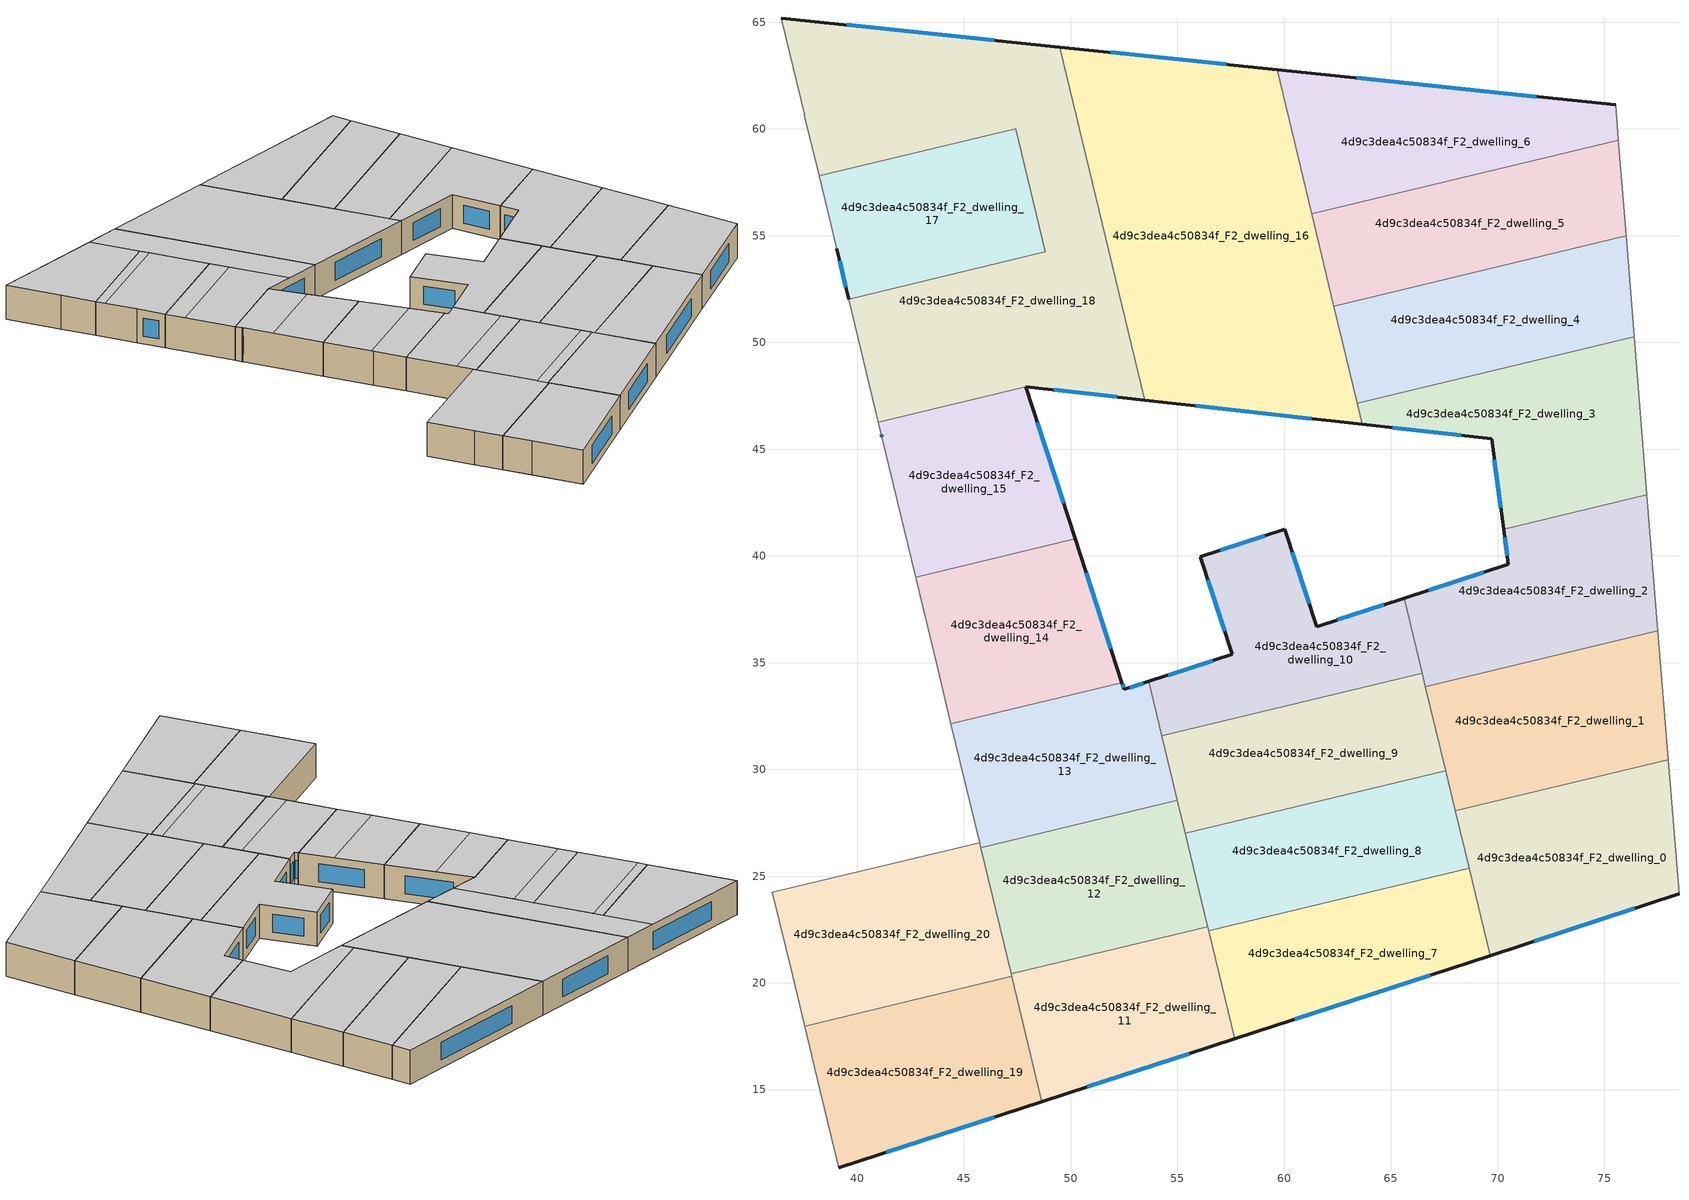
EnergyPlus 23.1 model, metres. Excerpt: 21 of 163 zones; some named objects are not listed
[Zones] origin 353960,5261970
4d9c3dea4c50834f_F2_dwelling_0
 floor to 4d9c3dea4c50834f_F1_dwelling_0 (EU_floor_Construction): 78,30.45 78.5,24.17 69.65,21.28 68.02,28.05 z6
 wall outside (EU_wall_Construction): 69.65,21.28 78.5,24.17 z6:9
 wall to 4d9c3dea4c50834f_F2_dwelling_1 (EU_wall_Construction): 78,30.45 68.02,28.05 z6:9
 wall adiabatic (EU_wall_Construction): 78.5,24.17 78,30.45 z6:9
 wall to 4d9c3dea4c50834f_F2_dwelling_7 (EU_wall_Construction): 68.67,25.37 69.65,21.28 z6:9
 wall to 4d9c3dea4c50834f_F2_dwelling_8 (EU_wall_Construction): 68.02,28.05 68.67,25.37 z6:9
 window (EU_Window_Construction): 71.73,21.96 76.42,23.49 z6.7:8.3
 ceiling to 4d9c3dea4c50834f_F3_dwelling_0 (EU_floor_Construction): 78.5,24.17 78,30.45 68.02,28.05 69.65,21.28 z9
4d9c3dea4c50834f_F2_dwelling_1
 floor to 4d9c3dea4c50834f_F1_dwelling_1 (EU_floor_Construction): 77.51,36.49 78,30.45 68.02,28.05 66.62,33.88 z6
 wall to 4d9c3dea4c50834f_F2_dwelling_2 (EU_wall_Construction): 77.51,36.49 66.62,33.88 z6:9
 wall adiabatic (EU_wall_Construction): 78,30.45 77.51,36.49 z6:9
 wall to 4d9c3dea4c50834f_F2_dwelling_9 (EU_wall_Construction): 66.62,33.88 67.57,29.94 z6:9
 wall to 4d9c3dea4c50834f_F2_dwelling_8 (EU_wall_Construction): 67.57,29.94 68.02,28.05 z6:9
 ceiling to 4d9c3dea4c50834f_F3_dwelling_1 (EU_floor_Construction): 78,30.45 77.51,36.49 66.62,33.88 68.02,28.05 z9
4d9c3dea4c50834f_F2_dwelling_10
 floor to 4d9c3dea4c50834f_F1_dwelling_10 (EU_floor_Construction): 65.63,38.02 66.47,34.51 54.27,31.58 53.66,34.12 57.57,35.4 56.08,39.96 60.03,41.25 61.53,36.69 z6
 wall outside (EU_wall_Construction): 65.63,38.02 61.53,36.69 60.03,41.25 56.08,39.96 57.57,35.4 53.66,34.12 z6:9
 wall to 4d9c3dea4c50834f_F2_dwelling_9 (EU_wall_Construction): 54.27,31.58 66.47,34.51 z6:9
 wall to 4d9c3dea4c50834f_F2_dwelling_2 (EU_wall_Construction): 66.47,34.51 65.63,38.02 z6:9
 wall to 4d9c3dea4c50834f_F2_dwelling_13 (EU_wall_Construction): 53.66,34.12 54.27,31.58 z6:9
 window (EU_Window_Construction): 59.1,40.95 57.01,40.26 / 61.18,37.76 60.38,40.18 / 64.66,37.71 62.49,37 / 56.65,35.1 54.58,34.42 / 56.43,38.89 57.22,36.47 z6.7:8.3
 ceiling to 4d9c3dea4c50834f_F3_dwelling_10 (EU_floor_Construction): 66.47,34.51 65.63,38.02 61.53,36.69 60.03,41.25 56.08,39.96 57.57,35.4 53.66,34.12 54.27,31.58 z9
4d9c3dea4c50834f_F2_dwelling_11
 floor to 4d9c3dea4c50834f_F1_dwelling_11 (EU_floor_Construction): 56.42,22.63 57.69,17.38 48.65,14.43 47.21,20.42 z6
 wall outside (EU_wall_Construction): 48.65,14.43 57.69,17.38 z6:9
 wall to 4d9c3dea4c50834f_F2_dwelling_12 (EU_wall_Construction): 56.42,22.63 47.21,20.42 z6:9
 wall to 4d9c3dea4c50834f_F2_dwelling_19 (EU_wall_Construction): 47.24,20.31 48.65,14.43 z6:9
 wall to 4d9c3dea4c50834f_F2_dwelling_7 (EU_wall_Construction): 57.69,17.38 56.47,22.44 z6:9
 wall to 4d9c3dea4c50834f_F2_dwelling_20 (EU_wall_Construction): 47.21,20.42 47.24,20.31 z6:9
 wall to 4d9c3dea4c50834f_F2_dwelling_8 (EU_wall_Construction): 56.47,22.44 56.42,22.63 z6:9
 window (EU_Window_Construction): 50.78,15.12 55.57,16.69 z6.7:8.3
 ceiling to 4d9c3dea4c50834f_F3_dwelling_11 (EU_floor_Construction): 57.69,17.38 56.42,22.63 47.21,20.42 48.65,14.43 z9
4d9c3dea4c50834f_F2_dwelling_12
 floor to 4d9c3dea4c50834f_F1_dwelling_12 (EU_floor_Construction): 55,28.55 56.39,22.78 56.42,22.63 47.21,20.42 45.79,26.33 z6
 wall to 4d9c3dea4c50834f_F2_dwelling_13 (EU_wall_Construction): 55,28.55 45.79,26.33 z6:9
 wall to 4d9c3dea4c50834f_F2_dwelling_20 (EU_wall_Construction): 45.79,26.33 47.21,20.42 z6:9
 wall to 4d9c3dea4c50834f_F2_dwelling_8 (EU_wall_Construction): 56.42,22.63 56.39,22.78 55.37,27.01 z6:9
 wall to 4d9c3dea4c50834f_F2_dwelling_9 (EU_wall_Construction): 55.37,27.01 55,28.55 z6:9
 ceiling to 4d9c3dea4c50834f_F3_dwelling_12 (EU_floor_Construction): 56.2,23.56 55,28.55 45.79,26.33 46.98,21.39 46.98,21.37 46.99,21.34 z9
 ceiling to 4d9c3dea4c50834f_F3_dwelling_11 (EU_floor_Construction): 56.42,22.63 56.41,22.71 56.39,22.78 56.2,23.56 46.99,21.34 47.21,20.42 z9
4d9c3dea4c50834f_F2_dwelling_13
 floor to 4d9c3dea4c50834f_F1_dwelling_13 (EU_floor_Construction): 53.66,34.12 55,28.55 45.79,26.33 44.39,32.14 52.41,34.07 52.51,33.75 z6
 wall outside (EU_wall_Construction): 53.66,34.12 52.51,33.75 52.41,34.07 z6:9
 wall to 4d9c3dea4c50834f_F2_dwelling_14 (EU_wall_Construction): 52.41,34.07 44.39,32.14 z6:9
 wall to 4d9c3dea4c50834f_F2_dwelling_21 (EU_wall_Construction): 44.39,32.14 45.73,26.57 z6:9
 wall to 4d9c3dea4c50834f_F2_dwelling_9 (EU_wall_Construction): 55,28.55 54.27,31.58 z6:9
 wall to 4d9c3dea4c50834f_F2_dwelling_20 (EU_wall_Construction): 45.73,26.57 45.79,26.33 z6:9
 window (EU_Window_Construction): 53.39,34.03 52.78,33.83 / 52.49,33.82 52.43,33.99 z6.7:8.3
 ceiling to 4d9c3dea4c50834f_F3_dwelling_13 (EU_floor_Construction): 54.6,30.2 53.66,34.12 52.51,33.75 52.41,34.07 44.39,32.14 45.39,27.98 z9
 ceiling to 4d9c3dea4c50834f_F3_dwelling_12 (EU_floor_Construction): 55,28.55 54.6,30.2 45.39,27.98 45.79,26.33 z9
4d9c3dea4c50834f_F2_dwelling_14
 floor to 4d9c3dea4c50834f_F1_dwelling_14 (EU_floor_Construction): 50.21,40.8 52.41,34.07 44.39,32.14 42.74,39 z6
 wall outside (EU_wall_Construction): 52.41,34.07 50.21,40.8 z6:9
 wall to 4d9c3dea4c50834f_F2_dwelling_15 (EU_wall_Construction): 50.21,40.8 42.74,39 z6:9
 wall to 4d9c3dea4c50834f_F2_dwelling_22 (EU_wall_Construction): 42.74,39 43.75,34.83 z6:9
 wall to 4d9c3dea4c50834f_F2_dwelling_21 (EU_wall_Construction): 43.75,34.83 44.39,32.14 z6:9
 window (EU_Window_Construction): 51.89,35.65 50.73,39.22 z6.7:8.3
 ceiling adiabatic (EU_roof_Construction): 51.49,36.89 50.21,40.8 42.74,39 43.7,35.02 z9
 ceiling to 4d9c3dea4c50834f_F3_dwelling_13 (EU_floor_Construction): 52.41,34.07 51.49,36.89 43.7,35.02 44.39,32.14 z9
4d9c3dea4c50834f_F2_dwelling_15
 floor to 4d9c3dea4c50834f_F1_dwelling_15 (EU_floor_Construction): 47.89,47.92 50.21,40.8 42.74,39 41,46.26 z6
 wall outside (EU_wall_Construction): 50.21,40.8 47.89,47.92 / 41.14,45.67 41.16,45.58 z6:9
 wall to 4d9c3dea4c50834f_F2_dwelling_18 (EU_wall_Construction): 47.89,47.92 41,46.26 z6:9
 wall to 4d9c3dea4c50834f_F2_dwelling_23 (EU_wall_Construction): 41,46.26 41.14,45.67 z6:9
 wall to 4d9c3dea4c50834f_F2_dwelling_22 (EU_wall_Construction): 41.16,45.58 42.74,39 z6:9
 window (EU_Window_Construction): 49.67,42.47 48.44,46.25 / 41.14,45.65 41.16,45.6 z6.7:8.3
 ceiling to 4d9c3dea4c50834f_F3_dwelling_15 (EU_floor_Construction): 48.89,44.88 47.89,47.92 41,46.26 41.74,43.16 z9
 ceiling adiabatic (EU_roof_Construction): 50.21,40.8 48.89,44.88 41.74,43.16 42.74,39 z9
4d9c3dea4c50834f_F2_dwelling_16
 floor to 4d9c3dea4c50834f_F1_dwelling_16 (EU_floor_Construction): 59.67,62.78 63.67,46.17 53.47,47.3 49.49,63.84 z6
 wall outside (EU_wall_Construction): 53.47,47.3 63.67,46.17 / 59.67,62.78 49.49,63.84 z6:9
 wall to 4d9c3dea4c50834f_F2_dwelling_18 (EU_wall_Construction): 49.49,63.84 53.47,47.3 z6:9
 wall to 4d9c3dea4c50834f_F2_dwelling_6 (EU_wall_Construction): 61.29,56.03 59.67,62.78 z6:9
 wall to 4d9c3dea4c50834f_F2_dwelling_3 (EU_wall_Construction): 63.67,46.17 63.43,47.14 z6:9
 wall to 4d9c3dea4c50834f_F2_dwelling_4 (EU_wall_Construction): 63.43,47.14 62.34,51.7 z6:9
 wall to 4d9c3dea4c50834f_F2_dwelling_5 (EU_wall_Construction): 62.34,51.7 61.29,56.03 z6:9
 window (EU_Window_Construction): 55.87,47.04 61.27,46.43 / 57.28,63.03 51.88,63.59 z6.7:8.3
 ceiling to 4d9c3dea4c50834f_F3_dwelling_6 (EU_floor_Construction): 63.67,46.17 59.67,62.78 49.49,63.84 53.47,47.3 z9
4d9c3dea4c50834f_F2_dwelling_17
 floor to 4d9c3dea4c50834f_F1_dwelling_17 (EU_floor_Construction): 47.43,60.02 48.82,54.25 39.61,52.03 38.22,57.8 z6
 wall outside (EU_wall_Construction): 39.04,54.39 39.61,52.03 z6:9
 wall to 4d9c3dea4c50834f_F2_dwelling_18 (EU_wall_Construction): 39.61,52.03 48.82,54.25 47.43,60.02 38.22,57.8 z6:9
 wall to 4d9c3dea4c50834f_F2_dwelling_24 (EU_wall_Construction): 38.22,57.8 39.04,54.39 z6:9
 window (EU_Window_Construction): 39.17,53.84 39.47,52.59 z6.7:8.3
 ceiling to 4d9c3dea4c50834f_F3_dwelling_16 (EU_floor_Construction): 48.82,54.25 47.63,59.19 38.42,56.98 39.61,52.03 z9
 ceiling to 4d9c3dea4c50834f_F3_dwelling_17 (EU_floor_Construction): 47.63,59.19 47.43,60.02 38.22,57.8 38.42,56.98 z9
4d9c3dea4c50834f_F2_dwelling_18
 floor to 4d9c3dea4c50834f_F1_dwelling_18 (EU_floor_Construction): 49.49,63.84 53.47,47.3 47.9,47.93 47.89,47.92 41,46.26 39.61,52.03 48.82,54.25 47.43,60.02 38.22,57.8 36.44,65.2 z6
 wall outside (EU_wall_Construction): 47.89,47.92 47.9,47.93 53.47,47.3 / 49.49,63.84 36.44,65.2 z6:9
 wall to 4d9c3dea4c50834f_F2_dwelling_25 (EU_wall_Construction): 36.44,65.2 37.53,60.65 z6:9
 wall to 4d9c3dea4c50834f_F2_dwelling_23 (EU_wall_Construction): 39.61,52.03 41,46.26 z6:9
 wall to 4d9c3dea4c50834f_F2_dwelling_24 (EU_wall_Construction): 37.53,60.65 38.22,57.8 z6:9
 window (EU_Window_Construction): 46.43,64.16 39.51,64.88 / 49.21,47.78 52.17,47.45 z6.7:8.3
 ceiling to 4d9c3dea4c50834f_F3_dwelling_17 (EU_floor_Construction): 47.43,60.02 46.44,64.16 36.44,65.2 38.22,57.8 z9
 ceiling to 4d9c3dea4c50834f_F3_dwelling_15 (EU_floor_Construction): 50.41,47.65 49.22,52.6 40,50.38 41,46.26 47.89,47.92 47.9,47.93 z9
 ceiling to 4d9c3dea4c50834f_F3_dwelling_16 (EU_floor_Construction): 49.22,52.6 48.82,54.25 39.61,52.03 40,50.38 z9
 ceiling to 4d9c3dea4c50834f_F3_dwelling_6 (EU_floor_Construction): 53.47,47.3 49.49,63.84 46.44,64.16 50.41,47.65 z9
4d9c3dea4c50834f_F2_dwelling_19
 floor to 4d9c3dea4c50834f_F1_dwelling_19 (EU_floor_Construction): 47.24,20.31 48.65,14.43 39.14,11.33 37.54,17.97 z6
 wall outside (EU_wall_Construction): 39.14,11.33 48.65,14.43 z6:9
 wall to 4d9c3dea4c50834f_F2_dwelling_20 (EU_wall_Construction): 47.24,20.31 37.54,17.97 z6:9
 wall to 4d9c3dea4c50834f_F2_dwelling_26 (EU_wall_Construction): 38.11,15.61 39.14,11.33 z6:9
 wall to 4d9c3dea4c50834f_F2_dwelling_27 (EU_wall_Construction): 37.54,17.97 38.11,15.61 z6:9
 window (EU_Window_Construction): 41.37,12.06 46.42,13.7 z6.7:8.3
 ceiling to 4d9c3dea4c50834f_F3_dwelling_18 (EU_floor_Construction): 48.65,14.43 47.24,20.31 37.54,17.97 39.14,11.33 z9
4d9c3dea4c50834f_F2_dwelling_2
 floor to 4d9c3dea4c50834f_F1_dwelling_2 (EU_floor_Construction): 77,42.87 77.51,36.49 66.62,33.88 65.63,38.02 70.51,39.61 70.29,41.25 z6
 wall outside (EU_wall_Construction): 70.29,41.25 70.51,39.61 65.63,38.02 z6:9
 wall to 4d9c3dea4c50834f_F2_dwelling_3 (EU_wall_Construction): 77,42.87 70.29,41.25 z6:9
 wall adiabatic (EU_wall_Construction): 77.51,36.49 77,42.87 z6:9
 wall to 4d9c3dea4c50834f_F2_dwelling_9 (EU_wall_Construction): 66.47,34.51 66.62,33.87 z6:9
 window (EU_Window_Construction): 69.36,39.24 66.77,38.4 / 70.34,40.87 70.46,40 z6.7:8.3
 ceiling to 4d9c3dea4c50834f_F3_dwelling_2 (EU_floor_Construction): 77.51,36.49 77,42.87 70.29,41.25 70.51,39.61 65.63,38.02 66.62,33.88 z9
4d9c3dea4c50834f_F2_dwelling_20
 floor to 4d9c3dea4c50834f_F1_dwelling_20 (EU_floor_Construction): 45.73,26.57 47.24,20.31 37.54,17.97 36.03,24.23 z6
 wall to 4d9c3dea4c50834f_F2_dwelling_28 (EU_wall_Construction): 36.03,24.23 36.97,20.33 z6:9
 wall to 4d9c3dea4c50834f_F2_dwelling_21 (EU_wall_Construction): 45.73,26.57 36.03,24.23 z6:9
 wall to 4d9c3dea4c50834f_F2_dwelling_27 (EU_wall_Construction): 36.97,20.33 37.54,17.97 z6:9
 ceiling to 4d9c3dea4c50834f_F3_dwelling_19 (EU_floor_Construction): 47.24,20.31 45.73,26.57 36.03,24.23 37.54,17.97 z9
4d9c3dea4c50834f_F2_dwelling_3
 floor to 4d9c3dea4c50834f_F1_dwelling_3 (EU_floor_Construction): 76.41,50.26 77,42.87 70.29,41.25 69.72,45.49 63.67,46.17 63.43,47.14 z6
 wall outside (EU_wall_Construction): 63.67,46.17 69.72,45.49 70.29,41.25 z6:9
 wall to 4d9c3dea4c50834f_F2_dwelling_4 (EU_wall_Construction): 76.41,50.26 63.43,47.14 z6:9
 wall adiabatic (EU_wall_Construction): 77,42.87 76.41,50.26 z6:9
 window (EU_Window_Construction): 69.85,44.5 70.16,42.25 / 65.09,46.01 68.3,45.65 z6.7:8.3
 ceiling to 4d9c3dea4c50834f_F3_dwelling_3 (EU_floor_Construction): 77,42.87 76.41,50.26 63.43,47.14 63.67,46.17 69.72,45.49 70.29,41.25 z9
4d9c3dea4c50834f_F2_dwelling_4
 floor to 4d9c3dea4c50834f_F1_dwelling_4 (EU_floor_Construction): 76.03,54.99 76.41,50.26 63.43,47.14 62.34,51.7 z6
 wall to 4d9c3dea4c50834f_F2_dwelling_5 (EU_wall_Construction): 76.03,54.99 62.34,51.7 z6:9
 wall adiabatic (EU_wall_Construction): 76.41,50.26 76.03,54.99 z6:9
 ceiling to 4d9c3dea4c50834f_F3_dwelling_4 (EU_floor_Construction): 76.41,50.26 76.03,54.99 62.34,51.7 63.43,47.14 z9
4d9c3dea4c50834f_F2_dwelling_5
 floor to 4d9c3dea4c50834f_F1_dwelling_5 (EU_floor_Construction): 75.66,59.48 76.03,54.99 62.34,51.7 61.29,56.03 z6
 wall to 4d9c3dea4c50834f_F2_dwelling_6 (EU_wall_Construction): 75.66,59.48 61.29,56.03 z6:9
 wall adiabatic (EU_wall_Construction): 76.03,54.99 75.66,59.48 z6:9
 ceiling to 4d9c3dea4c50834f_F3_dwelling_5 (EU_floor_Construction): 76.03,54.99 75.66,59.48 61.29,56.03 62.34,51.7 z9
4d9c3dea4c50834f_F2_dwelling_6
 floor to 4d9c3dea4c50834f_F1_dwelling_6 (EU_floor_Construction): 75.53,61.13 75.66,59.48 61.29,56.03 59.67,62.78 z6
 wall outside (EU_wall_Construction): 75.53,61.13 59.67,62.78 z6:9
 wall adiabatic (EU_wall_Construction): 75.66,59.48 75.53,61.13 z6:9
 window (EU_Window_Construction): 71.81,61.51 63.4,62.39 z6.7:8.3
 ceiling to 4d9c3dea4c50834f_F3_dwelling_6 (EU_floor_Construction): 75.66,59.48 75.53,61.13 59.67,62.78 61.29,56.03 z9
4d9c3dea4c50834f_F2_dwelling_7
 floor to 4d9c3dea4c50834f_F1_dwelling_7 (EU_floor_Construction): 68.67,25.37 69.65,21.28 57.69,17.38 56.47,22.44 z6
 wall outside (EU_wall_Construction): 57.69,17.38 69.65,21.28 z6:9
 wall to 4d9c3dea4c50834f_F2_dwelling_8 (EU_wall_Construction): 68.67,25.37 56.47,22.44 z6:9
 window (EU_Window_Construction): 60.5,18.3 66.84,20.36 z6.7:8.3
 ceiling to 4d9c3dea4c50834f_F3_dwelling_7 (EU_floor_Construction): 69.65,21.28 68.67,25.37 56.47,22.44 57.69,17.38 z9
4d9c3dea4c50834f_F2_dwelling_8
 floor to 4d9c3dea4c50834f_F1_dwelling_8 (EU_floor_Construction): 67.57,29.94 68.67,25.37 56.47,22.44 55.37,27.01 z6
 wall to 4d9c3dea4c50834f_F2_dwelling_9 (EU_wall_Construction): 67.57,29.94 55.37,27.01 z6:9
 ceiling to 4d9c3dea4c50834f_F3_dwelling_8 (EU_floor_Construction): 68.67,25.37 67.57,29.94 55.37,27.01 56.47,22.44 z9
4d9c3dea4c50834f_F2_dwelling_9
 floor to 4d9c3dea4c50834f_F1_dwelling_9 (EU_floor_Construction): 66.47,34.51 67.57,29.94 55.37,27.01 54.27,31.58 z6
 ceiling to 4d9c3dea4c50834f_F3_dwelling_9 (EU_floor_Construction): 67.57,29.94 66.47,34.51 54.27,31.58 55.37,27.01 z9
[Building]
EU S2 Campaign: North Axis=0; Terrain=City; Solar Distribution=FullExterior
[Site:Location]
Budapest.Ferenc.Liszt.Intl.AP: Latitude=47.437; Longitude=19.256; Time Zone=1; Elevation=185
[SizingPeriod:WeatherFileDays]
AnnualSizingPeriod: Begin Month=1; Begin Day of Month=1; End Month=12; End Day of Month=31; Day of Week for Start Day=Monday; Use Weather File Daylight Saving Period=No; Use Weather File Rain and Snow Indicators=No
[MATERIAL]
EU_InternalMass_Material: Roughness=MediumRough; Thickness=0.1; Conductivity=1; Density=1800; Specific Heat=900; Thermal Absorptance=0.9; Solar Absorptance=0.7; Visible Absorptance=0.7
[MATERIAL:NOMASS] Roughness=MediumRough; Thermal Absorptance=0.9; Solar Absorptance=0.7; Visible Absorptance=0.7
Name | Thermal Resistance
EU_wall_NoMass | 0.832559
EU_roof_NoMass | 1.39638
EU_floor_NoMass | 0.872794
[WINDOWMATERIAL:SIMPLEGLAZINGSYSTEM]
EU_Window_SimpleGlazing: UFactor=2.79869; Solar Heat Gain Coefficient=0.75; Visible Transmittance=0.75
[CONSTRUCTION]
EU_wall_Construction: EU_wall_NoMass
EU_roof_Construction: EU_roof_NoMass
EU_floor_Construction: EU_floor_NoMass
EU_Window_Construction: EU_Window_SimpleGlazing
EU_InternalMass_Construction: EU_InternalMass_Material
[ZONE] Type=1; Multiplier=1; Ceiling Height=autocalculate; Floor Area=autocalculate; Part of Total Floor Area=Yes
Name | Volume
4d9c3dea4c50834f_F2_dwelling_0; 4d9c3dea4c50834f_F2_dwelling_19 | 192.716
4d9c3dea4c50834f_F2_dwelling_1 | 192.737
4d9c3dea4c50834f_F2_dwelling_10; 4d9c3dea4c50834f_F2_dwelling_9 | 176.999
4d9c3dea4c50834f_F2_dwelling_11 | 164.353
4d9c3dea4c50834f_F2_dwelling_12 | 172.919
4d9c3dea4c50834f_F2_dwelling_13 | 168.625
4d9c3dea4c50834f_F2_dwelling_14 | 168.642
4d9c3dea4c50834f_F2_dwelling_15 | 165.568
4d9c3dea4c50834f_F2_dwelling_16 | 493.184
4d9c3dea4c50834f_F2_dwelling_17 | 168.62
4d9c3dea4c50834f_F2_dwelling_18 | 488.17
4d9c3dea4c50834f_F2_dwelling_2 | 192.72
4d9c3dea4c50834f_F2_dwelling_20 | 192.693
4d9c3dea4c50834f_F2_dwelling_3 | 192.704
4d9c3dea4c50834f_F2_dwelling_4 | 192.731
4d9c3dea4c50834f_F2_dwelling_5 | 192.695
4d9c3dea4c50834f_F2_dwelling_6 | 192.738
4d9c3dea4c50834f_F2_dwelling_7 | 177.005
4d9c3dea4c50834f_F2_dwelling_8 | 176.963
[INTERNALMASS] Construction=EU_InternalMass_Construction
Name | Zone or ZoneList | Surface Area
4d9c3dea4c50834f_F2_dwelling_0_EU_InternalMass | 4d9c3dea4c50834f_F2_dwelling_0 | 64.2387
4d9c3dea4c50834f_F2_dwelling_1_EU_InternalMass | 4d9c3dea4c50834f_F2_dwelling_1 | 64.2455
4d9c3dea4c50834f_F2_dwelling_2_EU_InternalMass | 4d9c3dea4c50834f_F2_dwelling_2 | 64.24
4d9c3dea4c50834f_F2_dwelling_3_EU_InternalMass | 4d9c3dea4c50834f_F2_dwelling_3 | 64.2346
4d9c3dea4c50834f_F2_dwelling_4_EU_InternalMass | 4d9c3dea4c50834f_F2_dwelling_4 | 64.2437
4d9c3dea4c50834f_F2_dwelling_5_EU_InternalMass | 4d9c3dea4c50834f_F2_dwelling_5 | 64.2315
4d9c3dea4c50834f_F2_dwelling_6_EU_InternalMass | 4d9c3dea4c50834f_F2_dwelling_6 | 64.246
4d9c3dea4c50834f_F2_dwelling_7_EU_InternalMass | 4d9c3dea4c50834f_F2_dwelling_7 | 59.0016
4d9c3dea4c50834f_F2_dwelling_8_EU_InternalMass | 4d9c3dea4c50834f_F2_dwelling_8 | 58.9875
4d9c3dea4c50834f_F2_dwelling_9_EU_InternalMass | 4d9c3dea4c50834f_F2_dwelling_9 | 58.9997
4d9c3dea4c50834f_F2_dwelling_10_EU_InternalMass | 4d9c3dea4c50834f_F2_dwelling_10 | 58.9994
4d9c3dea4c50834f_F2_dwelling_11_EU_InternalMass | 4d9c3dea4c50834f_F2_dwelling_11 | 54.7869
4d9c3dea4c50834f_F2_dwelling_12_EU_InternalMass | 4d9c3dea4c50834f_F2_dwelling_12 | 57.6392
4d9c3dea4c50834f_F2_dwelling_13_EU_InternalMass | 4d9c3dea4c50834f_F2_dwelling_13 | 56.2085
4d9c3dea4c50834f_F2_dwelling_14_EU_InternalMass | 4d9c3dea4c50834f_F2_dwelling_14 | 56.2137
4d9c3dea4c50834f_F2_dwelling_15_EU_InternalMass | 4d9c3dea4c50834f_F2_dwelling_15 | 55.1893
4d9c3dea4c50834f_F2_dwelling_16_EU_InternalMass | 4d9c3dea4c50834f_F2_dwelling_16 | 164.388
4d9c3dea4c50834f_F2_dwelling_17_EU_InternalMass | 4d9c3dea4c50834f_F2_dwelling_17 | 56.2066
4d9c3dea4c50834f_F2_dwelling_18_EU_InternalMass | 4d9c3dea4c50834f_F2_dwelling_18 | 162.731
4d9c3dea4c50834f_F2_dwelling_19_EU_InternalMass | 4d9c3dea4c50834f_F2_dwelling_19 | 64.2387
4d9c3dea4c50834f_F2_dwelling_20_EU_InternalMass | 4d9c3dea4c50834f_F2_dwelling_20 | 64.2307
[OTHEREQUIPMENT] Fuel Type=Electricity; Design Level Calculation Method=Watts/Area; Power per Zone Floor Area=1; Fraction Latent=0; Fraction Radiant=0; Fraction Lost=0; Carbon Dioxide Generation Rate=0; EndUse Subcategory=EU_Step8_InternalGains
Name | Zone or ZoneList or Space or SpaceList | Schedule
EU_Step8_InternalGain_4d9c3dea4c50834f_F2_dwelling_0_f000 | 4d9c3dea4c50834f_F2_dwelling_0 | EU_Step8_GainSchedule_4d9c3dea4c50834f_F2_dwelling_0_f000
EU_Step8_InternalGain_4d9c3dea4c50834f_F2_dwelling_1_f000 | 4d9c3dea4c50834f_F2_dwelling_1 | EU_Step8_GainSchedule_4d9c3dea4c50834f_F2_dwelling_1_f000
EU_Step8_InternalGain_4d9c3dea4c50834f_F2_dwelling_2_f000 | 4d9c3dea4c50834f_F2_dwelling_2 | EU_Step8_GainSchedule_4d9c3dea4c50834f_F2_dwelling_2_f000
EU_Step8_InternalGain_4d9c3dea4c50834f_F2_dwelling_3_f000 | 4d9c3dea4c50834f_F2_dwelling_3 | EU_Step8_GainSchedule_4d9c3dea4c50834f_F2_dwelling_3_f000
EU_Step8_InternalGain_4d9c3dea4c50834f_F2_dwelling_4_f000 | 4d9c3dea4c50834f_F2_dwelling_4 | EU_Step8_GainSchedule_4d9c3dea4c50834f_F2_dwelling_4_f000
EU_Step8_InternalGain_4d9c3dea4c50834f_F2_dwelling_5_f000 | 4d9c3dea4c50834f_F2_dwelling_5 | EU_Step8_GainSchedule_4d9c3dea4c50834f_F2_dwelling_5_f000
EU_Step8_InternalGain_4d9c3dea4c50834f_F2_dwelling_6_f000 | 4d9c3dea4c50834f_F2_dwelling_6 | EU_Step8_GainSchedule_4d9c3dea4c50834f_F2_dwelling_6_f000
EU_Step8_InternalGain_4d9c3dea4c50834f_F2_dwelling_7_f000 | 4d9c3dea4c50834f_F2_dwelling_7 | EU_Step8_GainSchedule_4d9c3dea4c50834f_F2_dwelling_7_f000
EU_Step8_InternalGain_4d9c3dea4c50834f_F2_dwelling_8_f000 | 4d9c3dea4c50834f_F2_dwelling_8 | EU_Step8_GainSchedule_4d9c3dea4c50834f_F2_dwelling_8_f000
EU_Step8_InternalGain_4d9c3dea4c50834f_F2_dwelling_9_f000 | 4d9c3dea4c50834f_F2_dwelling_9 | EU_Step8_GainSchedule_4d9c3dea4c50834f_F2_dwelling_9_f000
EU_Step8_InternalGain_4d9c3dea4c50834f_F2_dwelling_10_f000 | 4d9c3dea4c50834f_F2_dwelling_10 | EU_Step8_GainSchedule_4d9c3dea4c50834f_F2_dwelling_10_f000
EU_Step8_InternalGain_4d9c3dea4c50834f_F2_dwelling_11_f000 | 4d9c3dea4c50834f_F2_dwelling_11 | EU_Step8_GainSchedule_4d9c3dea4c50834f_F2_dwelling_11_f000
EU_Step8_InternalGain_4d9c3dea4c50834f_F2_dwelling_12_f000 | 4d9c3dea4c50834f_F2_dwelling_12 | EU_Step8_GainSchedule_4d9c3dea4c50834f_F2_dwelling_12_f000
EU_Step8_InternalGain_4d9c3dea4c50834f_F2_dwelling_13_f000 | 4d9c3dea4c50834f_F2_dwelling_13 | EU_Step8_GainSchedule_4d9c3dea4c50834f_F2_dwelling_13_f000
EU_Step8_InternalGain_4d9c3dea4c50834f_F2_dwelling_14_f000 | 4d9c3dea4c50834f_F2_dwelling_14 | EU_Step8_GainSchedule_4d9c3dea4c50834f_F2_dwelling_14_f000
EU_Step8_InternalGain_4d9c3dea4c50834f_F2_dwelling_15_f000 | 4d9c3dea4c50834f_F2_dwelling_15 | EU_Step8_GainSchedule_4d9c3dea4c50834f_F2_dwelling_15_f000
EU_Step8_InternalGain_4d9c3dea4c50834f_F2_dwelling_16_f000 | 4d9c3dea4c50834f_F2_dwelling_16 | EU_Step8_GainSchedule_4d9c3dea4c50834f_F2_dwelling_16_f000
EU_Step8_InternalGain_4d9c3dea4c50834f_F2_dwelling_17_f000 | 4d9c3dea4c50834f_F2_dwelling_17 | EU_Step8_GainSchedule_4d9c3dea4c50834f_F2_dwelling_17_f000
EU_Step8_InternalGain_4d9c3dea4c50834f_F2_dwelling_18_f000 | 4d9c3dea4c50834f_F2_dwelling_18 | EU_Step8_GainSchedule_4d9c3dea4c50834f_F2_dwelling_18_f000
EU_Step8_InternalGain_4d9c3dea4c50834f_F2_dwelling_19_f000 | 4d9c3dea4c50834f_F2_dwelling_19 | EU_Step8_GainSchedule_4d9c3dea4c50834f_F2_dwelling_19_f000
EU_Step8_InternalGain_4d9c3dea4c50834f_F2_dwelling_20_f000 | 4d9c3dea4c50834f_F2_dwelling_20 | EU_Step8_GainSchedule_4d9c3dea4c50834f_F2_dwelling_20_f000
[ZONEVENTILATION:DESIGNFLOWRATE] Schedule=EU_AlwaysOn; Design Flow Rate Calculation Method=AirChanges/Hour; Air Changes per Hour=0.475469; Ventilation Type=Natural; Fan Pressure Rise=0; Fan Total Efficiency=1; Constant Term Coefficient=1; Temperature Term Coefficient=0; Velocity Term Coefficient=0; Velocity Squared Term Coefficient=0; Minimum Indoor Temperature=-100; Maximum Indoor Temperature=100; Delta Temperature=-100; Minimum Outdoor Temperature=-100; Maximum Outdoor Temperature=100; Maximum Wind Speed=40
Name | Zone or ZoneList or Space or SpaceList
EU_ConstantAir_4d9c3dea4c50834f_F2_dwelling_0 | 4d9c3dea4c50834f_F2_dwelling_0
EU_ConstantAir_4d9c3dea4c50834f_F2_dwelling_1 | 4d9c3dea4c50834f_F2_dwelling_1
EU_ConstantAir_4d9c3dea4c50834f_F2_dwelling_2 | 4d9c3dea4c50834f_F2_dwelling_2
EU_ConstantAir_4d9c3dea4c50834f_F2_dwelling_3 | 4d9c3dea4c50834f_F2_dwelling_3
EU_ConstantAir_4d9c3dea4c50834f_F2_dwelling_4 | 4d9c3dea4c50834f_F2_dwelling_4
EU_ConstantAir_4d9c3dea4c50834f_F2_dwelling_5 | 4d9c3dea4c50834f_F2_dwelling_5
EU_ConstantAir_4d9c3dea4c50834f_F2_dwelling_6 | 4d9c3dea4c50834f_F2_dwelling_6
EU_ConstantAir_4d9c3dea4c50834f_F2_dwelling_7 | 4d9c3dea4c50834f_F2_dwelling_7
EU_ConstantAir_4d9c3dea4c50834f_F2_dwelling_8 | 4d9c3dea4c50834f_F2_dwelling_8
EU_ConstantAir_4d9c3dea4c50834f_F2_dwelling_9 | 4d9c3dea4c50834f_F2_dwelling_9
EU_ConstantAir_4d9c3dea4c50834f_F2_dwelling_10 | 4d9c3dea4c50834f_F2_dwelling_10
EU_ConstantAir_4d9c3dea4c50834f_F2_dwelling_11 | 4d9c3dea4c50834f_F2_dwelling_11
EU_ConstantAir_4d9c3dea4c50834f_F2_dwelling_12 | 4d9c3dea4c50834f_F2_dwelling_12
EU_ConstantAir_4d9c3dea4c50834f_F2_dwelling_13 | 4d9c3dea4c50834f_F2_dwelling_13
EU_ConstantAir_4d9c3dea4c50834f_F2_dwelling_14 | 4d9c3dea4c50834f_F2_dwelling_14
EU_ConstantAir_4d9c3dea4c50834f_F2_dwelling_15 | 4d9c3dea4c50834f_F2_dwelling_15
EU_ConstantAir_4d9c3dea4c50834f_F2_dwelling_16 | 4d9c3dea4c50834f_F2_dwelling_16
EU_ConstantAir_4d9c3dea4c50834f_F2_dwelling_17 | 4d9c3dea4c50834f_F2_dwelling_17
EU_ConstantAir_4d9c3dea4c50834f_F2_dwelling_18 | 4d9c3dea4c50834f_F2_dwelling_18
EU_ConstantAir_4d9c3dea4c50834f_F2_dwelling_19 | 4d9c3dea4c50834f_F2_dwelling_19
EU_ConstantAir_4d9c3dea4c50834f_F2_dwelling_20 | 4d9c3dea4c50834f_F2_dwelling_20
[HVACTEMPLATE:ZONE:IDEALLOADSAIRSYSTEM] System Availability Schedule=EU_AlwaysOn; Maximum Heating Supply Air Temperature=50; Minimum Cooling Supply Air Temperature=13; Maximum Heating Supply Air Humidity Ratio=0.0156; Minimum Cooling Supply Air Humidity Ratio=0.0077; Heating Limit=NoLimit; Cooling Limit=NoLimit; Heating Availability Schedule=EU_AlwaysOn; Cooling Availability Schedule=EU_CoolingOff; Dehumidification Control Type=ConstantSensibleHeatRatio; Cooling Sensible Heat Ratio=0.7; Dehumidification Setpoint=60; Humidification Control Type=None; Humidification Setpoint=30; Outdoor Air Method=None; Outdoor Air Flow Rate per Person=0.00944; Outdoor Air Flow Rate per Zone Floor Area=0; Outdoor Air Flow Rate per Zone=0; Demand Controlled Ventilation Type=None; Outdoor Air Economizer Type=NoEconomizer; Heat Recovery Type=None; Sensible Heat Recovery Effectiveness=0.7; Latent Heat Recovery Effectiveness=0.65
Name | Template Thermostat
4d9c3dea4c50834f_F2_dwelling_0 | EU_HeatOnly_4d9c3dea4c50834f_F2_dwelling_0
4d9c3dea4c50834f_F2_dwelling_1 | EU_HeatOnly_4d9c3dea4c50834f_F2_dwelling_1
4d9c3dea4c50834f_F2_dwelling_2 | EU_HeatOnly_4d9c3dea4c50834f_F2_dwelling_2
4d9c3dea4c50834f_F2_dwelling_3 | EU_HeatOnly_4d9c3dea4c50834f_F2_dwelling_3
4d9c3dea4c50834f_F2_dwelling_4 | EU_HeatOnly_4d9c3dea4c50834f_F2_dwelling_4
4d9c3dea4c50834f_F2_dwelling_5 | EU_HeatOnly_4d9c3dea4c50834f_F2_dwelling_5
4d9c3dea4c50834f_F2_dwelling_6 | EU_HeatOnly_4d9c3dea4c50834f_F2_dwelling_6
4d9c3dea4c50834f_F2_dwelling_7 | EU_HeatOnly_4d9c3dea4c50834f_F2_dwelling_7
4d9c3dea4c50834f_F2_dwelling_8 | EU_HeatOnly_4d9c3dea4c50834f_F2_dwelling_8
4d9c3dea4c50834f_F2_dwelling_9 | EU_HeatOnly_4d9c3dea4c50834f_F2_dwelling_9
4d9c3dea4c50834f_F2_dwelling_10 | EU_HeatOnly_4d9c3dea4c50834f_F2_dwelling_10
4d9c3dea4c50834f_F2_dwelling_11 | EU_HeatOnly_4d9c3dea4c50834f_F2_dwelling_11
4d9c3dea4c50834f_F2_dwelling_12 | EU_HeatOnly_4d9c3dea4c50834f_F2_dwelling_12
4d9c3dea4c50834f_F2_dwelling_13 | EU_HeatOnly_4d9c3dea4c50834f_F2_dwelling_13
4d9c3dea4c50834f_F2_dwelling_14 | EU_HeatOnly_4d9c3dea4c50834f_F2_dwelling_14
4d9c3dea4c50834f_F2_dwelling_15 | EU_HeatOnly_4d9c3dea4c50834f_F2_dwelling_15
4d9c3dea4c50834f_F2_dwelling_16 | EU_HeatOnly_4d9c3dea4c50834f_F2_dwelling_16
4d9c3dea4c50834f_F2_dwelling_17 | EU_HeatOnly_4d9c3dea4c50834f_F2_dwelling_17
4d9c3dea4c50834f_F2_dwelling_18 | EU_HeatOnly_4d9c3dea4c50834f_F2_dwelling_18
4d9c3dea4c50834f_F2_dwelling_19 | EU_HeatOnly_4d9c3dea4c50834f_F2_dwelling_19
4d9c3dea4c50834f_F2_dwelling_20 | EU_HeatOnly_4d9c3dea4c50834f_F2_dwelling_20
[SIZING:ZONE] Zone Cooling Design Supply Air Temperature Input Method=SupplyAirTemperature; Zone Cooling Design Supply Air Temperature=13; Zone Heating Design Supply Air Temperature Input Method=SupplyAirTemperature; Zone Heating Design Supply Air Temperature=50; Zone Cooling Design Supply Air Humidity Ratio=0.008; Zone Heating Design Supply Air Humidity Ratio=0.008; Cooling Design Air Flow Method=DesignDay; Cooling Design Air Flow Rate=0; Cooling Minimum Air Flow per Zone Floor Area=0.000762; Cooling Minimum Air Flow=0; Cooling Minimum Air Flow Fraction=0.2; Heating Design Air Flow Method=DesignDay; Heating Design Air Flow Rate=0; Heating Maximum Air Flow per Zone Floor Area=0.002032; Heating Maximum Air Flow=0.141576; Heating Maximum Air Flow Fraction=0.3; Account for Dedicated Outdoor Air System=No; Dedicated Outdoor Air System Control Strategy=NeutralSupplyAir; Dedicated Outdoor Air Low Setpoint Temperature for Design=autosize; Dedicated Outdoor Air High Setpoint Temperature for Design=autosize; Zone Load Sizing Method=Sensible Load Only No Latent Load; Zone Latent Cooling Design Supply Air Humidity Ratio Input Method=HumidityRatioDifference; Zone Cooling Design Supply Air Humidity Ratio Difference=0.005; Zone Latent Heating Design Supply Air Humidity Ratio Input Method=HumidityRatioDifference; Zone Humidification Design Supply Air Humidity Ratio Difference=0.005
4d9c3dea4c50834f_F2_dwelling_0; 4d9c3dea4c50834f_F2_dwelling_1; 4d9c3dea4c50834f_F2_dwelling_2; 4d9c3dea4c50834f_F2_dwelling_3; 4d9c3dea4c50834f_F2_dwelling_4; 4d9c3dea4c50834f_F2_dwelling_5; 4d9c3dea4c50834f_F2_dwelling_6; 4d9c3dea4c50834f_F2_dwelling_7; 4d9c3dea4c50834f_F2_dwelling_8; 4d9c3dea4c50834f_F2_dwelling_9; 4d9c3dea4c50834f_F2_dwelling_10; 4d9c3dea4c50834f_F2_dwelling_11; 4d9c3dea4c50834f_F2_dwelling_12; 4d9c3dea4c50834f_F2_dwelling_13; 4d9c3dea4c50834f_F2_dwelling_14; 4d9c3dea4c50834f_F2_dwelling_15; 4d9c3dea4c50834f_F2_dwelling_16; 4d9c3dea4c50834f_F2_dwelling_17; 4d9c3dea4c50834f_F2_dwelling_18; 4d9c3dea4c50834f_F2_dwelling_19; 4d9c3dea4c50834f_F2_dwelling_20
[SCHEDULE:CONSTANT]
Name | Hourly Value
EU_AlwaysOn | 1
EU_CoolingOff | 0
[SCHEDULE:FILE] Column Number=1; Rows to Skip at Top=0; Number of Hours of Data=8760; Column Separator=Comma; Interpolate to Timestep=No; Minutes per Item=60; Adjust Schedule for Daylight Savings=Yes
Name | File
EU_Step8_GainSchedule_4d9c3dea4c50834f_F2_dwelling_0_f000 | ../../schedules/4d9c3dea4c50834f/4d9c3dea4c50834f_F2_dwelling_0_f000_gain.csv
EU_Step8_GainSchedule_4d9c3dea4c50834f_F2_dwelling_1_f000 | ../../schedules/4d9c3dea4c50834f/4d9c3dea4c50834f_F2_dwelling_1_f000_gain.csv
EU_Step8_GainSchedule_4d9c3dea4c50834f_F2_dwelling_2_f000 | ../../schedules/4d9c3dea4c50834f/4d9c3dea4c50834f_F2_dwelling_2_f000_gain.csv
EU_Step8_GainSchedule_4d9c3dea4c50834f_F2_dwelling_3_f000 | ../../schedules/4d9c3dea4c50834f/4d9c3dea4c50834f_F2_dwelling_3_f000_gain.csv
EU_Step8_GainSchedule_4d9c3dea4c50834f_F2_dwelling_4_f000 | ../../schedules/4d9c3dea4c50834f/4d9c3dea4c50834f_F2_dwelling_4_f000_gain.csv
EU_Step8_GainSchedule_4d9c3dea4c50834f_F2_dwelling_5_f000 | ../../schedules/4d9c3dea4c50834f/4d9c3dea4c50834f_F2_dwelling_5_f000_gain.csv
EU_Step8_GainSchedule_4d9c3dea4c50834f_F2_dwelling_6_f000 | ../../schedules/4d9c3dea4c50834f/4d9c3dea4c50834f_F2_dwelling_6_f000_gain.csv
EU_Step8_GainSchedule_4d9c3dea4c50834f_F2_dwelling_7_f000 | ../../schedules/4d9c3dea4c50834f/4d9c3dea4c50834f_F2_dwelling_7_f000_gain.csv
EU_Step8_GainSchedule_4d9c3dea4c50834f_F2_dwelling_8_f000 | ../../schedules/4d9c3dea4c50834f/4d9c3dea4c50834f_F2_dwelling_8_f000_gain.csv
EU_Step8_GainSchedule_4d9c3dea4c50834f_F2_dwelling_9_f000 | ../../schedules/4d9c3dea4c50834f/4d9c3dea4c50834f_F2_dwelling_9_f000_gain.csv
EU_Step8_GainSchedule_4d9c3dea4c50834f_F2_dwelling_10_f000 | ../../schedules/4d9c3dea4c50834f/4d9c3dea4c50834f_F2_dwelling_10_f000_gain.csv
EU_Step8_GainSchedule_4d9c3dea4c50834f_F2_dwelling_11_f000 | ../../schedules/4d9c3dea4c50834f/4d9c3dea4c50834f_F2_dwelling_11_f000_gain.csv
EU_Step8_GainSchedule_4d9c3dea4c50834f_F2_dwelling_12_f000 | ../../schedules/4d9c3dea4c50834f/4d9c3dea4c50834f_F2_dwelling_12_f000_gain.csv
EU_Step8_GainSchedule_4d9c3dea4c50834f_F2_dwelling_13_f000 | ../../schedules/4d9c3dea4c50834f/4d9c3dea4c50834f_F2_dwelling_13_f000_gain.csv
EU_Step8_GainSchedule_4d9c3dea4c50834f_F2_dwelling_14_f000 | ../../schedules/4d9c3dea4c50834f/4d9c3dea4c50834f_F2_dwelling_14_f000_gain.csv
EU_Step8_GainSchedule_4d9c3dea4c50834f_F2_dwelling_15_f000 | ../../schedules/4d9c3dea4c50834f/4d9c3dea4c50834f_F2_dwelling_15_f000_gain.csv
EU_Step8_GainSchedule_4d9c3dea4c50834f_F2_dwelling_16_f000 | ../../schedules/4d9c3dea4c50834f/4d9c3dea4c50834f_F2_dwelling_16_f000_gain.csv
EU_Step8_GainSchedule_4d9c3dea4c50834f_F2_dwelling_17_f000 | ../../schedules/4d9c3dea4c50834f/4d9c3dea4c50834f_F2_dwelling_17_f000_gain.csv
EU_Step8_GainSchedule_4d9c3dea4c50834f_F2_dwelling_18_f000 | ../../schedules/4d9c3dea4c50834f/4d9c3dea4c50834f_F2_dwelling_18_f000_gain.csv
EU_Step8_GainSchedule_4d9c3dea4c50834f_F2_dwelling_19_f000 | ../../schedules/4d9c3dea4c50834f/4d9c3dea4c50834f_F2_dwelling_19_f000_gain.csv
EU_Step8_GainSchedule_4d9c3dea4c50834f_F2_dwelling_20_f000 | ../../schedules/4d9c3dea4c50834f/4d9c3dea4c50834f_F2_dwelling_20_f000_gain.csv
